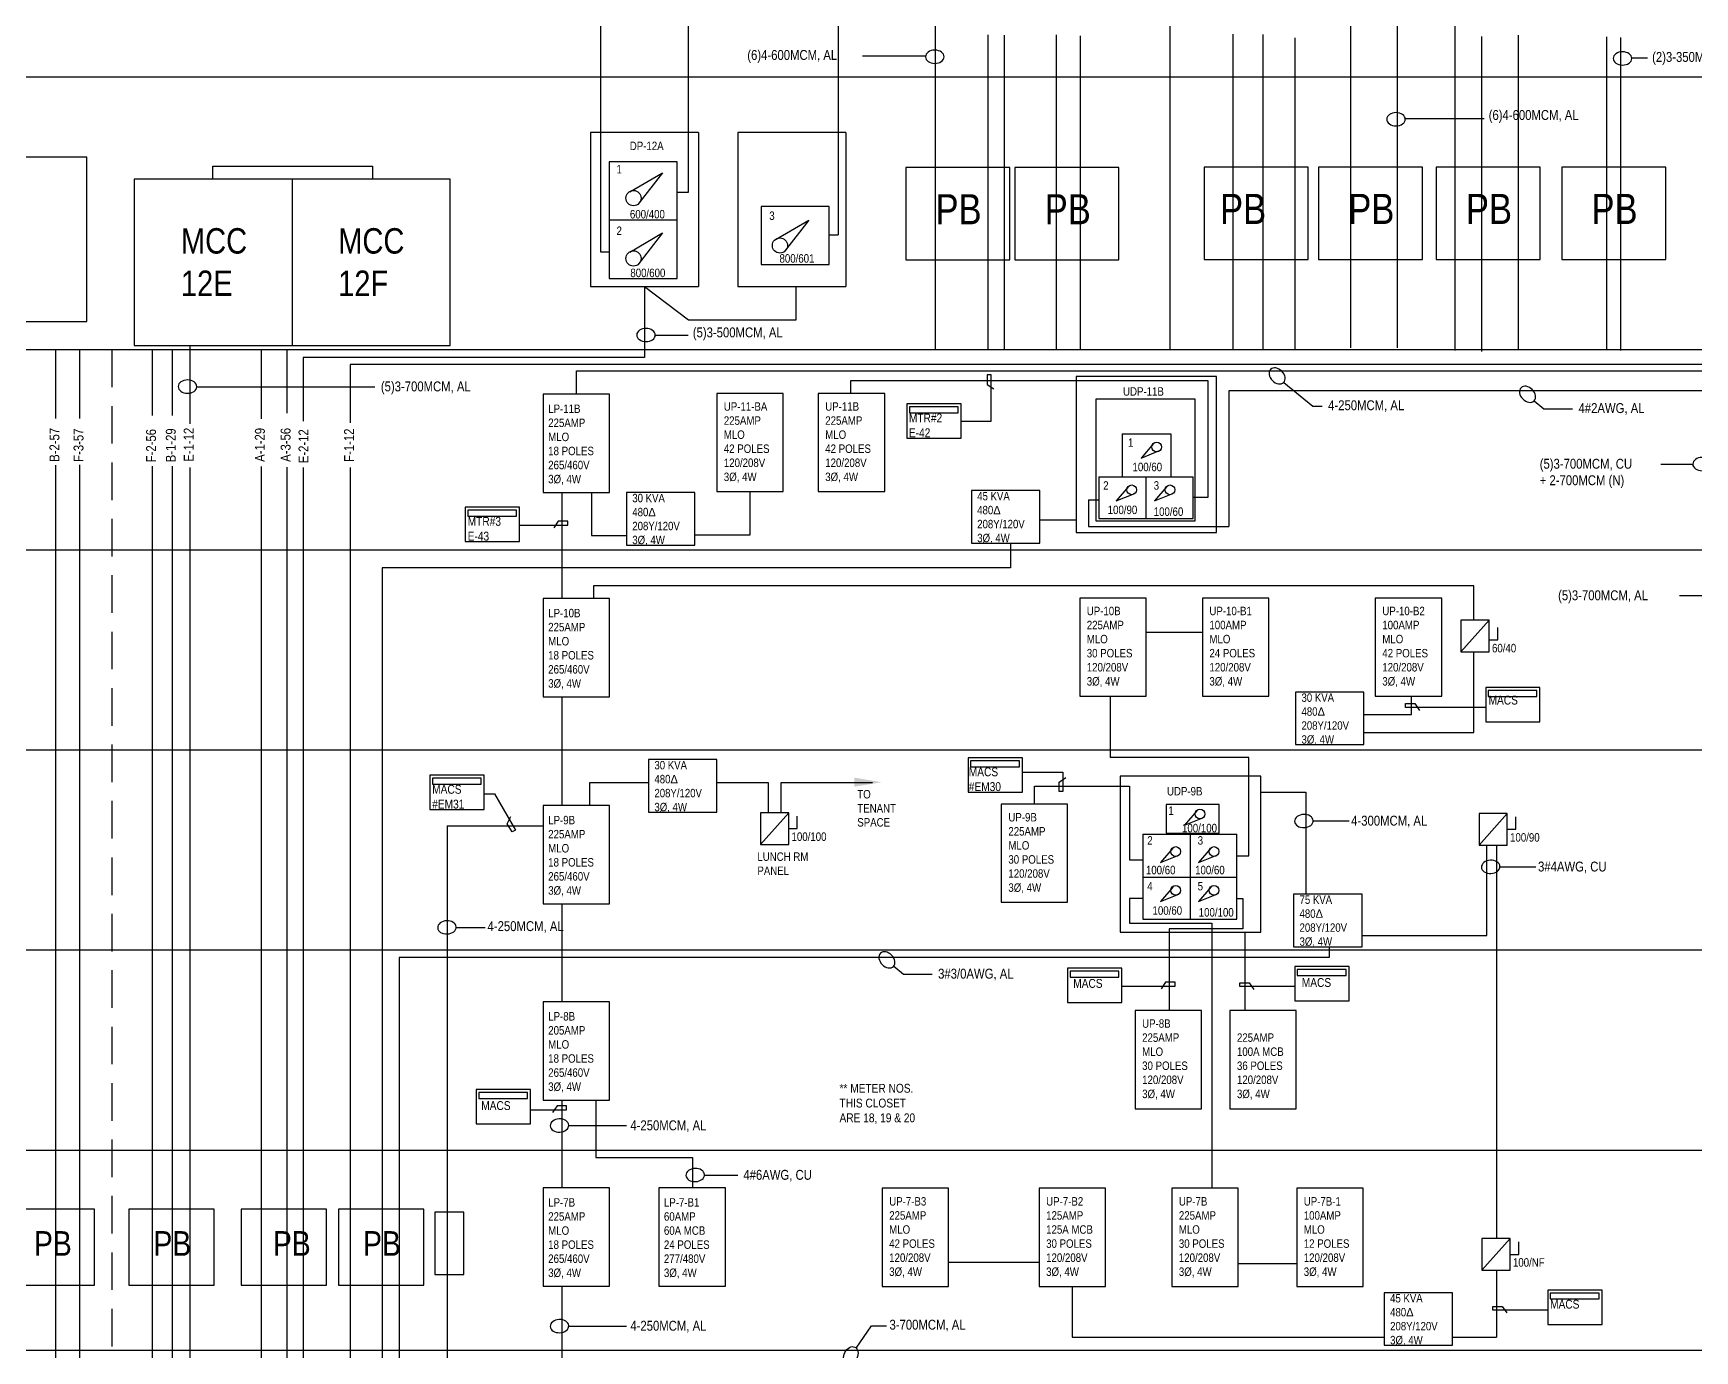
# Model space of a CAD drawing. Extents: x -4.2 to 35, y -7.8 to 73.6.
# Drawn here: x 9.01 to 20.05, y 5 to 13.76 of the extents above; entities that cross this region are included whole.
import ezdxf

# ---------------------------------------------------------------- set-up
doc = ezdxf.new("R2010")
doc.units = 0
doc.header["$MEASUREMENT"] = 0
doc.linetypes.add('HIDDEN', pattern=[0.375, 0.25, -0.125])
doc.layers.get('0').update_dxf_attribs({"linetype": 'CONTINUOUS'})
for name, color, linetype in [('EMPTY-DORMANT', 4, 'CONTINUOUS'), ('HIGH-VOLTAGE', 1, 'CONTINUOUS'), ('LOW-VOLTAGE', 5, 'CONTINUOUS'), ('METER', 220, 'CONTINUOUS'), ('PANELS', 3, 'CONTINUOUS'), ('PANELTEXT', 7, 'CONTINUOUS'), ('PULL-BOXES', 3, 'CONTINUOUS'), ('TENSPACE', 7, 'HIDDEN')]:
    doc.layers.add(name, color=color, linetype=linetype)
doc.styles.add('NOTESSTYLE2', font='techl___.ttf', dxfattribs={"height": 0.25})

msp = doc.modelspace()

# ---------------------------------------------------------------- linework, layer by layer
for p, q in [((16.565, 35.863), (16.565, 11.654)), ((2.694, 13.467), (30.437, 13.467)), ((2.694, 11.654), (30.437, 11.654)), ((2.694, 10.324), (30.437, 10.324)), ((2.694, 8.994), (30.437, 8.994)), ((2.694, 7.664), (30.437, 7.664)), ((2.694, 6.334), (30.437, 6.334)), ((2.694, 5.004), (30.437, 5.004))]:
    msp.add_line(p, q)
at = {"layer": 'EMPTY-DORMANT'}
msp.add_line((12.525, 7.97), (12.525, 7.319), dxfattribs=at)
at = {"layer": 'HIGH-VOLTAGE'}
for p, q in [((18.462, 11.647), (18.462, 19.997)), ((12.781, 14.93), (12.781, 12.303)), ((17.768, 11.666), (17.768, 14.996)), ((14.362, 14.872), (14.362, 12.417)), ((13.366, 12.701), (13.366, 14.683)), ((15.005, 13.972), (15.005, 11.654)), ((18.077, 11.666), (18.077, 13.972)), ((15.355, 13.745), (15.355, 11.654)), ((15.465, 13.744), (15.465, 11.654)), ((15.81, 13.746), (15.81, 11.654)), ((15.968, 13.74), (15.968, 11.654)), ((16.984, 13.751), (16.984, 11.652)), ((17.183, 13.749), (17.183, 11.65)), ((17.397, 11.655), (17.397, 13.725)), ((18.638, 11.642), (18.638, 13.734)), ((18.882, 11.651), (18.882, 13.744)), ((19.466, 13.732), (19.466, 11.654)), ((19.563, 11.649), (19.563, 13.728)), ((10.206, 12.786), (10.206, 12.873)), ((10.206, 12.873), (11.266, 12.873)), ((11.266, 12.873), (11.266, 12.786)), ((13.292, 12.701), (13.366, 12.701)), ((14.301, 12.417), (14.362, 12.417)), ((12.781, 12.303), (12.84, 12.303)), ((13.075, 12.074), (13.367, 11.851)), ((13.075, 12.074), (13.075, 11.602)), ((14.081, 11.851), (14.081, 12.074)), ((13.367, 11.851), (14.081, 11.851)), ((9.16, 11.654), (9.16, 11.196)), ((9.319, 11.654), (9.319, 11.195)), ((9.803, 11.654), (9.803, 11.216)), ((9.935, 11.654), (9.935, 11.216)), ((10.053, 11.682), (10.053, 11.16)), ((10.527, 11.654), (10.527, 11.194)), ((10.698, 11.654), (10.698, 11.231)), ((13.075, 11.602), (10.806, 11.602)), ((10.806, 11.602), (10.806, 11.178)), ((20.664, 11.555), (11.117, 11.555)), ((11.117, 11.555), (11.117, 11.167)), ((12.621, 11.357), (12.621, 11.513)), ((12.621, 11.513), (22.393, 11.513)), ((9.16, 10.887), (9.16, -2.11)), ((9.319, 10.889), (9.319, -2.11)), ((9.803, 10.879), (9.803, -2.064)), ((9.935, 10.879), (9.935, -2.067)), ((10.053, 10.871), (10.053, -2.067)), ((10.527, 10.876), (10.527, -2.067)), ((10.698, 10.873), (10.698, -2.067)), ((10.806, 10.871), (10.806, -2.07)), ((11.117, 10.871), (11.117, -2.124)), ((12.525, 10.705), (12.525, 9.999)), ((12.722, 10.705), (12.722, 10.419)), ((12.722, 10.419), (12.954, 10.419)), ((15.507, 10.368), (15.507, 10.203)), ((15.507, 10.203), (11.33, 10.203)), ((11.33, 10.203), (11.33, -1.927)), ((18.586, 10.083), (12.734, 10.083)), ((12.734, 10.083), (12.734, 9.999)), ((18.586, 9.855), (18.586, 10.083)), ((12.525, 9.347), (12.525, 8.623)), ((12.71, 8.623), (12.71, 8.777)), ((12.71, 8.777), (13.101, 8.777)), ((11.763, 8.489), (11.763, -1.927)), ((11.763, 8.489), (12.401, 8.489)), ((18.672, 7.76), (18.672, 8.361)), ((18.736, 8.361), (18.736, 5.745)), ((17.842, 7.76), (18.672, 7.76)), ((17.623, 7.685), (17.623, 7.613)), ((17.623, 7.613), (11.443, 7.613)), ((11.443, 7.613), (11.443, -1.927)), ((12.525, 6.666), (12.525, 6.082)), ((12.75, 6.666), (12.75, 6.284)), ((12.75, 6.284), (13.392, 6.284)), ((13.392, 6.284), (13.392, 6.082)), ((18.736, 5.536), (18.736, 5.09)), ((12.525, 5.429), (12.525, 4.622)), ((18.443, 5.09), (18.736, 5.09))]:
    msp.add_line(p, q, dxfattribs=at)
at = {"layer": 'LOW-VOLTAGE'}
for p, q in [((16.82, 11.447), (14.442, 11.447)), ((14.442, 11.447), (14.442, 11.362)), ((16.82, 10.673), (16.82, 11.447)), ((23.126, 11.379), (16.956, 11.379)), ((16.956, 11.379), (16.956, 10.478)), ((13.775, 10.71), (13.775, 10.42)), ((16.025, 10.656), (16.093, 10.656)), ((16.025, 10.656), (16.025, 10.478)), ((16.719, 10.673), (16.82, 10.673)), ((15.7, 10.522), (15.942, 10.522)), ((13.775, 10.42), (13.408, 10.42)), ((16.025, 10.478), (16.956, 10.478)), ((16.407, 9.776), (16.781, 9.776)), ((18.586, 9.109), (18.586, 9.646)), ((16.168, 9.351), (16.168, 8.944)), ((18.172, 9.229), (18.172, 9.351)), ((17.855, 9.229), (18.172, 9.229)), ((17.855, 9.109), (18.586, 9.109)), ((17.091, 8.944), (16.168, 8.944)), ((17.091, 8.29), (17.091, 8.944)), ((13.555, 8.777), (13.896, 8.777)), ((13.896, 8.777), (13.896, 8.575)), ((13.982, 8.575), (13.982, 8.777)), ((13.982, 8.777), (14.59, 8.777)), ((15.665, 8.633), (15.665, 8.753)), ((15.665, 8.753), (16.296, 8.753)), ((16.296, 8.753), (16.296, 8.262)), ((17.169, 8.713), (17.468, 8.713)), ((17.468, 8.713), (17.468, 8.035)), ((17.011, 8.29), (17.091, 8.29)), ((16.296, 8.262), (16.386, 8.262)), ((16.386, 8.006), (16.296, 8.006)), ((16.296, 8.006), (16.296, 7.842)), ((17.011, 8.006), (17.049, 8.006)), ((17.049, 8.006), (17.049, 7.805)), ((16.296, 7.842), (16.844, 7.842)), ((16.844, 7.842), (16.844, 6.08)), ((16.561, 7.805), (16.561, 7.261)), ((17.049, 7.805), (16.561, 7.805)), ((17.063, 7.782), (17.063, 7.261)), ((15.095, 5.589), (15.696, 5.589)), ((17.019, 5.579), (17.408, 5.579)), ((15.917, 5.427), (15.917, 5.09)), ((15.917, 5.09), (17.989, 5.09))]:
    msp.add_line(p, q, dxfattribs=at)
msp.add_solid([(14.469, 8.809), (14.649, 8.779), (14.469, 8.749)], dxfattribs=at)
at = {"layer": 'METER'}
for p, q in [((15.377, 11.486), (15.351, 11.486)), ((15.351, 11.486), (15.351, 11.423)), ((15.377, 11.179), (15.377, 11.486)), ((15.351, 11.423), (15.395, 11.393)), ((15.178, 11.179), (15.377, 11.179)), ((12.501, 10.513), (12.472, 10.469)), ((12.564, 10.513), (12.501, 10.513)), ((12.564, 10.487), (12.564, 10.513)), ((12.243, 10.487), (12.564, 10.487)), ((18.13, 9.275), (18.13, 9.301)), ((18.13, 9.301), (18.193, 9.301)), ((18.193, 9.301), (18.223, 9.256)), ((18.664, 9.275), (18.13, 9.275)), ((15.585, 8.845), (15.855, 8.845)), ((15.855, 8.845), (15.855, 8.717)), ((15.829, 8.78), (15.873, 8.809)), ((15.829, 8.717), (15.829, 8.78)), ((12.008, 8.701), (12.077, 8.701)), ((12.077, 8.701), (12.216, 8.461)), ((15.855, 8.717), (15.829, 8.717)), ((12.162, 8.502), (12.186, 8.55)), ((12.194, 8.448), (12.162, 8.502)), ((12.216, 8.461), (12.194, 8.448)), ((16.246, 7.424), (16.6, 7.424)), ((16.537, 7.45), (16.507, 7.406)), ((16.6, 7.45), (16.537, 7.45)), ((16.6, 7.424), (16.6, 7.45)), ((17.03, 7.42), (17.03, 7.446)), ((17.03, 7.446), (17.093, 7.446)), ((17.395, 7.42), (17.03, 7.42)), ((17.093, 7.446), (17.123, 7.402)), ((12.493, 6.628), (12.463, 6.584)), ((12.556, 6.628), (12.493, 6.628)), ((12.556, 6.602), (12.556, 6.628)), ((12.317, 6.602), (12.556, 6.602)), ((18.712, 5.269), (18.712, 5.295)), ((18.712, 5.295), (18.774, 5.295)), ((19.077, 5.269), (18.712, 5.269)), ((18.774, 5.295), (18.804, 5.251))]:
    msp.add_line(p, q, dxfattribs=at)
for points in [[(14.817, 11.066), (15.178, 11.066), (15.178, 11.293), (14.817, 11.293)], [(14.834, 11.234), (15.158, 11.234), (15.158, 11.274), (14.834, 11.274)], [(11.883, 10.378), (12.243, 10.378), (12.243, 10.606), (11.883, 10.606)], [(11.9, 10.547), (12.223, 10.547), (12.223, 10.586), (11.9, 10.586)], [(18.664, 9.18), (19.024, 9.18), (19.024, 9.408), (18.664, 9.408)], [(18.681, 9.349), (19.004, 9.349), (19.004, 9.389), (18.681, 9.389)], [(15.225, 8.712), (15.585, 8.712), (15.585, 8.94), (15.225, 8.94)], [(15.241, 8.881), (15.565, 8.881), (15.565, 8.92), (15.241, 8.92)], [(11.648, 8.597), (12.008, 8.597), (12.008, 8.825), (11.648, 8.825)], [(11.664, 8.766), (11.988, 8.766), (11.988, 8.805), (11.664, 8.805)], [(15.885, 7.314), (16.246, 7.314), (16.246, 7.542), (15.885, 7.542)], [(15.902, 7.483), (16.225, 7.483), (16.225, 7.522), (15.902, 7.522)], [(17.395, 7.326), (17.756, 7.326), (17.756, 7.554), (17.395, 7.554)], [(17.412, 7.495), (17.736, 7.495), (17.736, 7.534), (17.412, 7.534)], [(11.956, 6.508), (12.317, 6.508), (12.317, 6.736), (11.956, 6.736)], [(11.973, 6.677), (12.296, 6.677), (12.296, 6.716), (11.973, 6.716)], [(19.077, 5.175), (19.437, 5.175), (19.437, 5.403), (19.077, 5.403)], [(19.093, 5.344), (19.417, 5.344), (19.417, 5.383), (19.093, 5.383)]]:
    msp.add_lwpolyline(points, close=True, dxfattribs=at)
at = {"layer": 'PANELS'}
for p, q in [((13.433, 13.097), (12.716, 13.097)), ((12.716, 13.097), (12.716, 12.074)), ((13.433, 13.097), (13.433, 12.074)), ((14.411, 13.097), (13.694, 13.097)), ((13.694, 13.097), (13.694, 12.074)), ((14.411, 13.097), (14.411, 12.074)), ((12.976, 12.703), (13.193, 12.829)), ((13.193, 12.829), (13.029, 12.619)), ((10.733, 12.786), (10.733, 11.682)), ((13.292, 12.515), (12.842, 12.515)), ((13.949, 12.388), (14.166, 12.515)), ((14.166, 12.515), (14.002, 12.304)), ((12.976, 12.302), (13.193, 12.429)), ((13.193, 12.429), (13.029, 12.218)), ((12.716, 12.074), (13.433, 12.074)), ((13.694, 12.074), (14.411, 12.074)), ((16.248, 11.095), (16.572, 11.095)), ((16.248, 11.095), (16.248, 10.809)), ((16.572, 11.095), (16.572, 10.809)), ((16.457, 11.029), (16.375, 10.933)), ((16.375, 10.933), (16.497, 10.983)), ((16.093, 10.809), (16.719, 10.809)), ((16.093, 10.809), (16.093, 10.532)), ((16.291, 10.744), (16.209, 10.649)), ((16.405, 10.809), (16.405, 10.532)), ((16.545, 10.744), (16.463, 10.649)), ((16.719, 10.532), (16.719, 10.809)), ((16.209, 10.649), (16.332, 10.698)), ((16.463, 10.649), (16.586, 10.698)), ((16.093, 10.532), (16.719, 10.532)), ((18.499, 9.646), (18.687, 9.855)), ((18.687, 9.724), (18.745, 9.724)), ((18.745, 9.724), (18.745, 9.806)), ((13.844, 8.365), (14.032, 8.575)), ((14.089, 8.47), (14.089, 8.552)), ((16.745, 8.588), (16.663, 8.493)), ((16.663, 8.493), (16.785, 8.543)), ((18.62, 8.361), (18.807, 8.57)), ((18.865, 8.466), (18.865, 8.548)), ((14.032, 8.47), (14.089, 8.47)), ((16.386, 8.433), (17.011, 8.433)), ((16.386, 8.433), (16.386, 7.869)), ((16.699, 8.433), (16.699, 7.869)), ((16.699, 8.433), (16.699, 8.111)), ((17.011, 7.869), (17.011, 8.433)), ((18.807, 8.466), (18.865, 8.466)), ((16.584, 8.34), (16.502, 8.245)), ((16.502, 8.245), (16.624, 8.294)), ((16.838, 8.34), (16.756, 8.245)), ((16.756, 8.245), (16.878, 8.294)), ((16.386, 8.147), (17.01, 8.147)), ((16.584, 8.081), (16.502, 7.986)), ((16.838, 8.081), (16.756, 7.986)), ((16.502, 7.986), (16.624, 8.035)), ((16.756, 7.986), (16.878, 8.035)), ((16.386, 7.869), (17.011, 7.869)), ((18.639, 5.536), (18.826, 5.745)), ((18.826, 5.64), (18.884, 5.64)), ((18.884, 5.64), (18.884, 5.723))]:
    msp.add_line(p, q, dxfattribs=at)
for points in [[(7.569, 11.84), (9.368, 11.84), (9.368, 12.933), (7.569, 12.933)], [(12.84, 12.127), (13.292, 12.127), (13.292, 12.903), (12.84, 12.903)], [(9.683, 11.682), (11.782, 11.682), (11.782, 12.786), (9.683, 12.786)], [(13.849, 12.219), (14.301, 12.219), (14.301, 12.605), (13.849, 12.605)], [(15.942, 10.439), (16.876, 10.439), (16.876, 11.475), (15.942, 11.475)], [(12.401, 10.705), (12.842, 10.705), (12.842, 11.357), (12.401, 11.357)], [(13.554, 10.71), (13.996, 10.71), (13.996, 11.362), (13.554, 11.362)], [(14.228, 10.71), (14.67, 10.71), (14.67, 11.362), (14.228, 11.362)], [(15.246, 10.368), (15.7, 10.368), (15.7, 10.717), (15.246, 10.717)], [(12.954, 10.355), (13.408, 10.355), (13.408, 10.704), (12.954, 10.704)], [(15.966, 9.351), (16.407, 9.351), (16.407, 10.003), (15.966, 10.003)], [(16.781, 9.351), (17.223, 9.351), (17.223, 10.003), (16.781, 10.003)], [(17.93, 9.351), (18.372, 9.351), (18.372, 10.003), (17.93, 10.003)], [(18.499, 9.646), (18.687, 9.646), (18.687, 9.855), (18.499, 9.855)], [(17.401, 9.029), (17.855, 9.029), (17.855, 9.378), (17.401, 9.378)], [(13.101, 8.579), (13.555, 8.579), (13.555, 8.929), (13.101, 8.929)], [(16.234, 7.782), (17.169, 7.782), (17.169, 8.818), (16.234, 8.818)], [(15.445, 7.981), (15.886, 7.981), (15.886, 8.633), (15.445, 8.633)], [(16.54, 8.439), (16.892, 8.439), (16.892, 8.631), (16.54, 8.631)], [(13.844, 8.365), (14.032, 8.365), (14.032, 8.575), (13.844, 8.575)], [(18.62, 8.361), (18.807, 8.361), (18.807, 8.57), (18.62, 8.57)], [(17.387, 7.685), (17.842, 7.685), (17.842, 8.035), (17.387, 8.035)], [(12.401, 6.666), (12.842, 6.666), (12.842, 7.319), (12.401, 7.319)], [(16.334, 6.609), (16.776, 6.609), (16.776, 7.261), (16.334, 7.261)], [(16.964, 6.609), (17.405, 6.609), (17.405, 7.261), (16.964, 7.261)], [(12.401, 5.429), (12.842, 5.429), (12.842, 6.082), (12.401, 6.082)], [(13.17, 5.429), (13.612, 5.429), (13.612, 6.082), (13.17, 6.082)], [(14.653, 5.427), (15.095, 5.427), (15.095, 6.08), (14.653, 6.08)], [(15.696, 5.427), (16.138, 5.427), (16.138, 6.08), (15.696, 6.08)], [(16.578, 5.427), (17.019, 5.427), (17.019, 6.08), (16.578, 6.08)], [(17.408, 5.427), (17.85, 5.427), (17.85, 6.08), (17.408, 6.08)], [(18.639, 5.536), (18.826, 5.536), (18.826, 5.745), (18.639, 5.745)], [(17.989, 5.037), (18.443, 5.037), (18.443, 5.386), (17.989, 5.386)]]:
    msp.add_lwpolyline(points, close=True, dxfattribs=at)
at = {"layer": 'PANELS', "color": 40, "lineweight": 25}
for points in [[(12.401, 9.347), (12.842, 9.347), (12.842, 9.999), (12.401, 9.999)], [(12.401, 7.97), (12.842, 7.97), (12.842, 8.623), (12.401, 8.623)]]:
    msp.add_lwpolyline(points, close=True, dxfattribs=at)
at = {"layer": 'PANELS'}
for centre, radius in [((13.001, 12.661), 0.0505), ((13.974, 12.346), 0.0505), ((13.001, 12.26), 0.0505), ((16.477, 11.007), 0.0324), ((16.312, 10.722), 0.0324), ((16.566, 10.722), 0.0324), ((16.765, 8.567), 0.0324), ((16.604, 8.318), 0.0324), ((16.858, 8.318), 0.0324), ((16.604, 8.06), 0.0324), ((16.858, 8.06), 0.0324)]:
    msp.add_circle(centre, radius, dxfattribs=at)
at = {"layer": 'PANELTEXT'}
for p, q in [((14.522, 13.606), (14.942, 13.606)), ((19.636, 13.594), (19.739, 13.594)), ((18.13, 13.19), (18.653, 13.19)), ((13.145, 11.751), (13.364, 11.751)), ((10.097, 11.407), (11.282, 11.407)), ((17.322, 11.436), (17.515, 11.279)), ((17.515, 11.279), (17.578, 11.279)), ((18.986, 11.314), (19.051, 11.261)), ((19.051, 11.261), (19.241, 11.261)), ((19.828, 10.892), (20.04, 10.892)), ((19.951, 10.019), (20.163, 10.019)), ((17.517, 8.521), (17.757, 8.521)), ((18.759, 8.216), (18.998, 8.216)), ((11.823, 7.813), (12.016, 7.813)), ((14.73, 7.555), (14.795, 7.502)), ((14.795, 7.502), (14.985, 7.502)), ((12.57, 6.497), (12.955, 6.497)), ((13.473, 6.167), (13.695, 6.168)), ((12.57, 5.164), (12.955, 5.164)), ((14.481, 5.018), (14.583, 5.166)), ((14.583, 5.166), (14.681, 5.166))]:
    msp.add_line(p, q, dxfattribs=at)
at = {"layer": 'PANELTEXT', "extrusion": (0, 0, -1)}
for centre, major_axis in [((15.003, 13.6), (-0.0616, 0.0004)), ((19.573, 13.589), (-0.0616, 0.0004)), ((18.068, 13.185), (-0.0616, 0.0004)), ((13.084, 11.751), (-0.0616, 0.0004)), ((17.278, 11.479), (0.0432, -0.0438)), ((10.037, 11.408), (-0.0616, 0.0004)), ((18.942, 11.357), (0.0432, -0.0438)), ((20.102, 10.893), (-0.0616, 0.0004)), ((17.456, 8.521), (0.0615, 0.0028)), ((18.697, 8.216), (0.0615, 0.0028)), ((11.761, 7.814), (0.0615, 0.0028)), ((14.685, 7.598), (0.0432, -0.0438)), ((12.509, 6.497), (0.0615, 0.0028)), ((13.411, 6.168), (0.0615, 0.0028)), ((12.509, 5.164), (0.0615, 0.0028))]:
    msp.add_ellipse(centre, major_axis=major_axis, ratio=0.716701, dxfattribs=at)
at = {"layer": 'PANELTEXT'}
msp.add_ellipse((14.445, 4.969), major_axis=(0.0271, 0.0553), ratio=0.716701, dxfattribs=at)
at = {"layer": 'PULL-BOXES'}
for points in [[(14.81, 12.251), (15.501, 12.251), (15.501, 12.865), (14.81, 12.865)], [(15.535, 12.251), (16.227, 12.251), (16.227, 12.865), (15.535, 12.865)], [(16.794, 12.253), (17.485, 12.253), (17.485, 12.867), (16.794, 12.867)], [(17.552, 12.253), (18.243, 12.253), (18.243, 12.867), (17.552, 12.867)], [(18.334, 12.253), (19.025, 12.253), (19.025, 12.867), (18.334, 12.867)], [(19.169, 12.253), (19.86, 12.253), (19.86, 12.867), (19.169, 12.867)], [(16.073, 10.515), (16.734, 10.515), (16.734, 11.324), (16.073, 11.324)], [(8.854, 5.437), (9.42, 5.437), (9.42, 5.941), (8.854, 5.941)], [(9.648, 5.437), (10.215, 5.437), (10.215, 5.941), (9.648, 5.941)], [(10.393, 5.437), (10.96, 5.437), (10.96, 5.941), (10.393, 5.941)], [(11.041, 5.437), (11.608, 5.437), (11.608, 5.941), (11.041, 5.941)], [(11.68, 5.507), (11.874, 5.507), (11.874, 5.922), (11.68, 5.922)]]:
    msp.add_lwpolyline(points, close=True, dxfattribs=at)
at = {"layer": 'TENSPACE'}
msp.add_line((9.535, 11.654), (9.535, -2.976), dxfattribs=at)

# ---------------------------------------------------------------- texts
at = {"layer": 'METER', "attachment_point": 1, "style": 'NOTESSTYLE2'}
for s, insert, char_height in [('MTR#2\\PE-42', (14.831, 11.229), 0.0589), ('MTR#3\\PE-43', (11.899, 10.542), 0.0589), ('MACS', (18.683, 9.354), 0.0589), ('MACS\\P#EM30', (15.229, 8.877), 0.0589), ('MACS\\P#EM31', (11.663, 8.761), 0.0589), ('MACS', (15.923, 7.471), 0.0589), ('MACS', (17.442, 7.477), 0.0589), ('\\P** METER NOS.\\PTHIS CLOSET\\PARE 18, 19 & 20', (14.37, 6.872), 0.05886), ('MACS', (11.989, 6.659), 0.0589), ('MACS', (19.092, 5.339), 0.0589)]:
    msp.add_mtext(s, dxfattribs=dict(at, insert=insert, char_height=char_height))
at = {"layer": 'PANELTEXT', "attachment_point": 1, "style": 'NOTESSTYLE2'}
for s, insert, char_height in [('(6)4-600MCM, AL', (13.757, 13.645), 0.06563), ('(2)3-350MCM, AL', (19.77, 13.632), 0.06563), ('(6)4-600MCM, AL', (18.684, 13.246), 0.06563), ('DP-12A', (12.976, 13.036), 0.0561), ('1', (12.888, 12.881), 0.0561), ('PB', (15.008, 12.687), 0.2002), ('PB', (15.734, 12.687), 0.2002), ('PB', (16.899, 12.689), 0.2002), ('PB', (17.751, 12.689), 0.2002), ('PB', (18.533, 12.689), 0.2002), ('PB', (19.367, 12.689), 0.2002), ('600/400', (12.977, 12.582), 0.0561), ('3', (13.903, 12.572), 0.0561), ('MCC\\P12E', (9.993, 12.461), 0.1689), ('MCC\\P12F', (11.038, 12.461), 0.1689), ('2', (12.888, 12.472), 0.0561), ('800/601', (13.971, 12.288), 0.0561), ('800\\C7;/600', (12.98, 12.192), 0.05615), ('(5)3-500MCM, AL', (13.395, 11.801), 0.06563), ('(5)3-700MCM, AL', (11.322, 11.442), 0.06563), ('UDP-11B', (16.254, 11.404), 0.0561), ('LP-11B\\P225AMP\\PMLO\\P18 POLES\\P265/460V\\P3Ø, 4W', (12.434, 11.289), 0.0561), ('UP-11-BA\\P225AMP\\PMLO\\P42 POLES\\P120/208V\\P3Ø, 4W', (13.601, 11.304), 0.0561), ('UP-11B\\P225AMP\\PMLO\\P42 POLES\\P120/208V\\P3Ø, 4W', (14.275, 11.304), 0.0561), ('4-250MCM, AL', (17.617, 11.317), 0.06563), ('4#2AWG, AL', (19.281, 11.298), 0.0656), ('1', (16.287, 11.064), 0.0561), ('(5)3-700MCM, CU\\P+ 2-700MCM (N)', (19.023, 10.928), 0.06563), ('\\C7;100/60', (16.317, 10.902), 0.0561), ('2', (16.122, 10.779), 0.0561), ('3', (16.458, 10.779), 0.0561), ('30 KVA\\P480\\Fgreekc.shx;D\\P\\fTechnicLite|b0|i0|c2|p2;208Y/120V\\P3Ø, 4W', (12.993, 10.695), 0.05567), ('45 KVA\\P480\\Fgreekc.shx;D\\P\\fTechnicLite|b0|i0|c2|p2;208Y/120V\\P3Ø, 4W', (15.285, 10.708), 0.05567), ('\\C7;100/90', (16.152, 10.617), 0.0561), ('\\C7;100/60', (16.458, 10.605), 0.0561), ('(5)3-700MCM, AL', (19.145, 10.054), 0.06563), ('UP-10B\\P225AMP\\PMLO\\P30 POLES\\P120/208V\\P3Ø, 4W', (16.013, 9.945), 0.0561), ('UP-10-B1\\P100AMP\\PMLO\\P24 POLES\\P120/208V\\P3Ø, 4W', (16.828, 9.945), 0.0561), ('UP-10-B2\\P100AMP\\PMLO\\P42 POLES\\P120/208V\\P3Ø, 4W', (17.977, 9.945), 0.0561), ('60/40', (18.706, 9.698), 0.0561), ('30 KVA\\P480\\Fgreekc.shx;D\\P\\fTechnicLite|b0|i0|c2|p2;208Y/120V\\P3Ø, 4W', (17.44, 9.369), 0.05567), ('30 KVA\\P480\\Fgreekc.shx;D\\P\\fTechnicLite|b0|i0|c2|p2;208Y/120V\\P3Ø, 4W', (13.14, 8.92), 0.05567), ('TO \\PTENANT\\PSPACE', (14.488, 8.727), 0.0561), ('UDP-9B', (16.546, 8.747), 0.0561), ('1', (16.555, 8.618), 0.0561), ('UP-9B\\P225AMP\\PMLO\\P30 POLES\\P120/208V\\P3Ø, 4W', (15.492, 8.574), 0.0561), ('1\\C7;00/100', (16.646, 8.502), 0.05615), ('4-300MCM, AL', (17.77, 8.556), 0.06563), ('100/100', (14.051, 8.445), 0.0561), ('2', (16.415, 8.42), 0.0561), ('3', (16.75, 8.42), 0.0561), ('100/90', (18.826, 8.44), 0.0561), ('LUNCH RM\\PPANEL', (13.824, 8.312), 0.0561), ('\\C7;100/60', (16.406, 8.223), 0.0561), ('\\C7;100/60', (16.733, 8.223), 0.0561), ('3#4AWG, CU', (19.012, 8.251), 0.0656), ('4', (16.415, 8.116), 0.0561), ('5', (16.75, 8.116), 0.0561), ('\\C7;100/60', (16.45, 7.954), 0.0561), ('75 KVA\\P480\\Fgreekc.shx;D\\P\\fTechnicLite|b0|i0|c2|p2;208Y/120V\\P3Ø, 4W', (17.427, 8.026), 0.05567), ('4-250MCM, AL', (12.031, 7.855), 0.06563), ('\\C7;100/100', (16.757, 7.942), 0.05615), ('3#3/0AWG, AL', (15.025, 7.539), 0.06563), ('LP-8B\\P205AMP\\PMLO\\P18 POLES\\P265/460V\\P3Ø, 4W', (12.434, 7.251), 0.0561), ('UP-8B\\P225AMP\\PMLO\\P30 POLES\\P120/208V\\P3Ø, 4W', (16.381, 7.203), 0.0561), ('\\P225AMP\\P100A MCB\\P36 POLES\\P120/208V\\P3Ø, 4W', (17.011, 7.203), 0.0561), ('4-250MCM, AL', (12.98, 6.531), 0.06563), ('4#6AWG, CU', (13.731, 6.202), 0.0656), ('LP-7B\\P225AMP\\PMLO\\P18 POLES\\P265/460V\\P3Ø, 4W', (12.434, 6.014), 0.0561), ('LP-7-B1\\P60AMP\\P60A MCB\\P24 POLES\\P277/480V\\P3Ø, 4W', (13.203, 6.014), 0.0561), ('UP-7-B3\\P225AMP\\PMLO\\P42 POLES\\P120/208V\\P3Ø, 4W', (14.7, 6.021), 0.0561), ('UP-7-B2\\P125AMP\\P125A MCB\\P30 POLES\\P120/208V\\P3Ø, 4W', (15.743, 6.021), 0.0561), ('UP-7B\\P225AMP\\PMLO\\P30 POLES\\P120/208V\\P3Ø, 4W', (16.625, 6.021), 0.0561), ('UP-7B-1\\P100AMP\\PMLO\\P12 POLES\\P120/208V\\P3Ø, 4W', (17.455, 6.021), 0.0561), ('PB', (9.017, 5.795), 0.164), ('PB', (9.811, 5.795), 0.164), ('PB', (10.605, 5.795), 0.164), ('PB', (11.204, 5.795), 0.164), ('100/NF', (18.845, 5.615), 0.0561), ('45 KVA\\P480\\Fgreekc.shx;D\\P\\fTechnicLite|b0|i0|c2|p2;208Y/120V\\P3Ø, 4W', (18.029, 5.377), 0.05567), ('4-250MCM, AL', (12.98, 5.199), 0.06563), ('3-700MCM, AL', (14.702, 5.206), 0.06563)]:
    msp.add_mtext(s, dxfattribs=dict(at, insert=insert, char_height=char_height))
at = {"layer": 'PANELTEXT', "char_height": 0.0656, "attachment_point": 1, "rotation": 90, "style": 'NOTESSTYLE2'}
for s, insert in [('B-2-57', (9.12, 10.908)), ('F-3-57', (9.28, 10.908)), ('F-2-56', (9.762, 10.905)), ('B-1-29', (9.893, 10.905)), ('E-1-12', (10.012, 10.909)), ('A-1-29', (10.485, 10.908)), ('A-3-56', (10.656, 10.908)), ('E-2-12', (10.775, 10.899)), ('F-1-12', (11.078, 10.908))]:
    msp.add_mtext(s, dxfattribs=dict(at, insert=insert))
at = {"layer": 'PANELTEXT', "color": 40, "lineweight": 25, "char_height": 0.0561, "attachment_point": 1, "style": 'NOTESSTYLE2'}
for s, insert in [('LP-10B\\P225AMP\\PMLO\\P18 POLES\\P265/460V\\P3Ø, 4W', (12.434, 9.931)), ('LP-9B\\P225AMP\\PMLO\\P18 POLES\\P265/460V\\P3Ø, 4W', (12.434, 8.555))]:
    msp.add_mtext(s, dxfattribs=dict(at, insert=insert))

doc.saveas('drawing.dxf')
